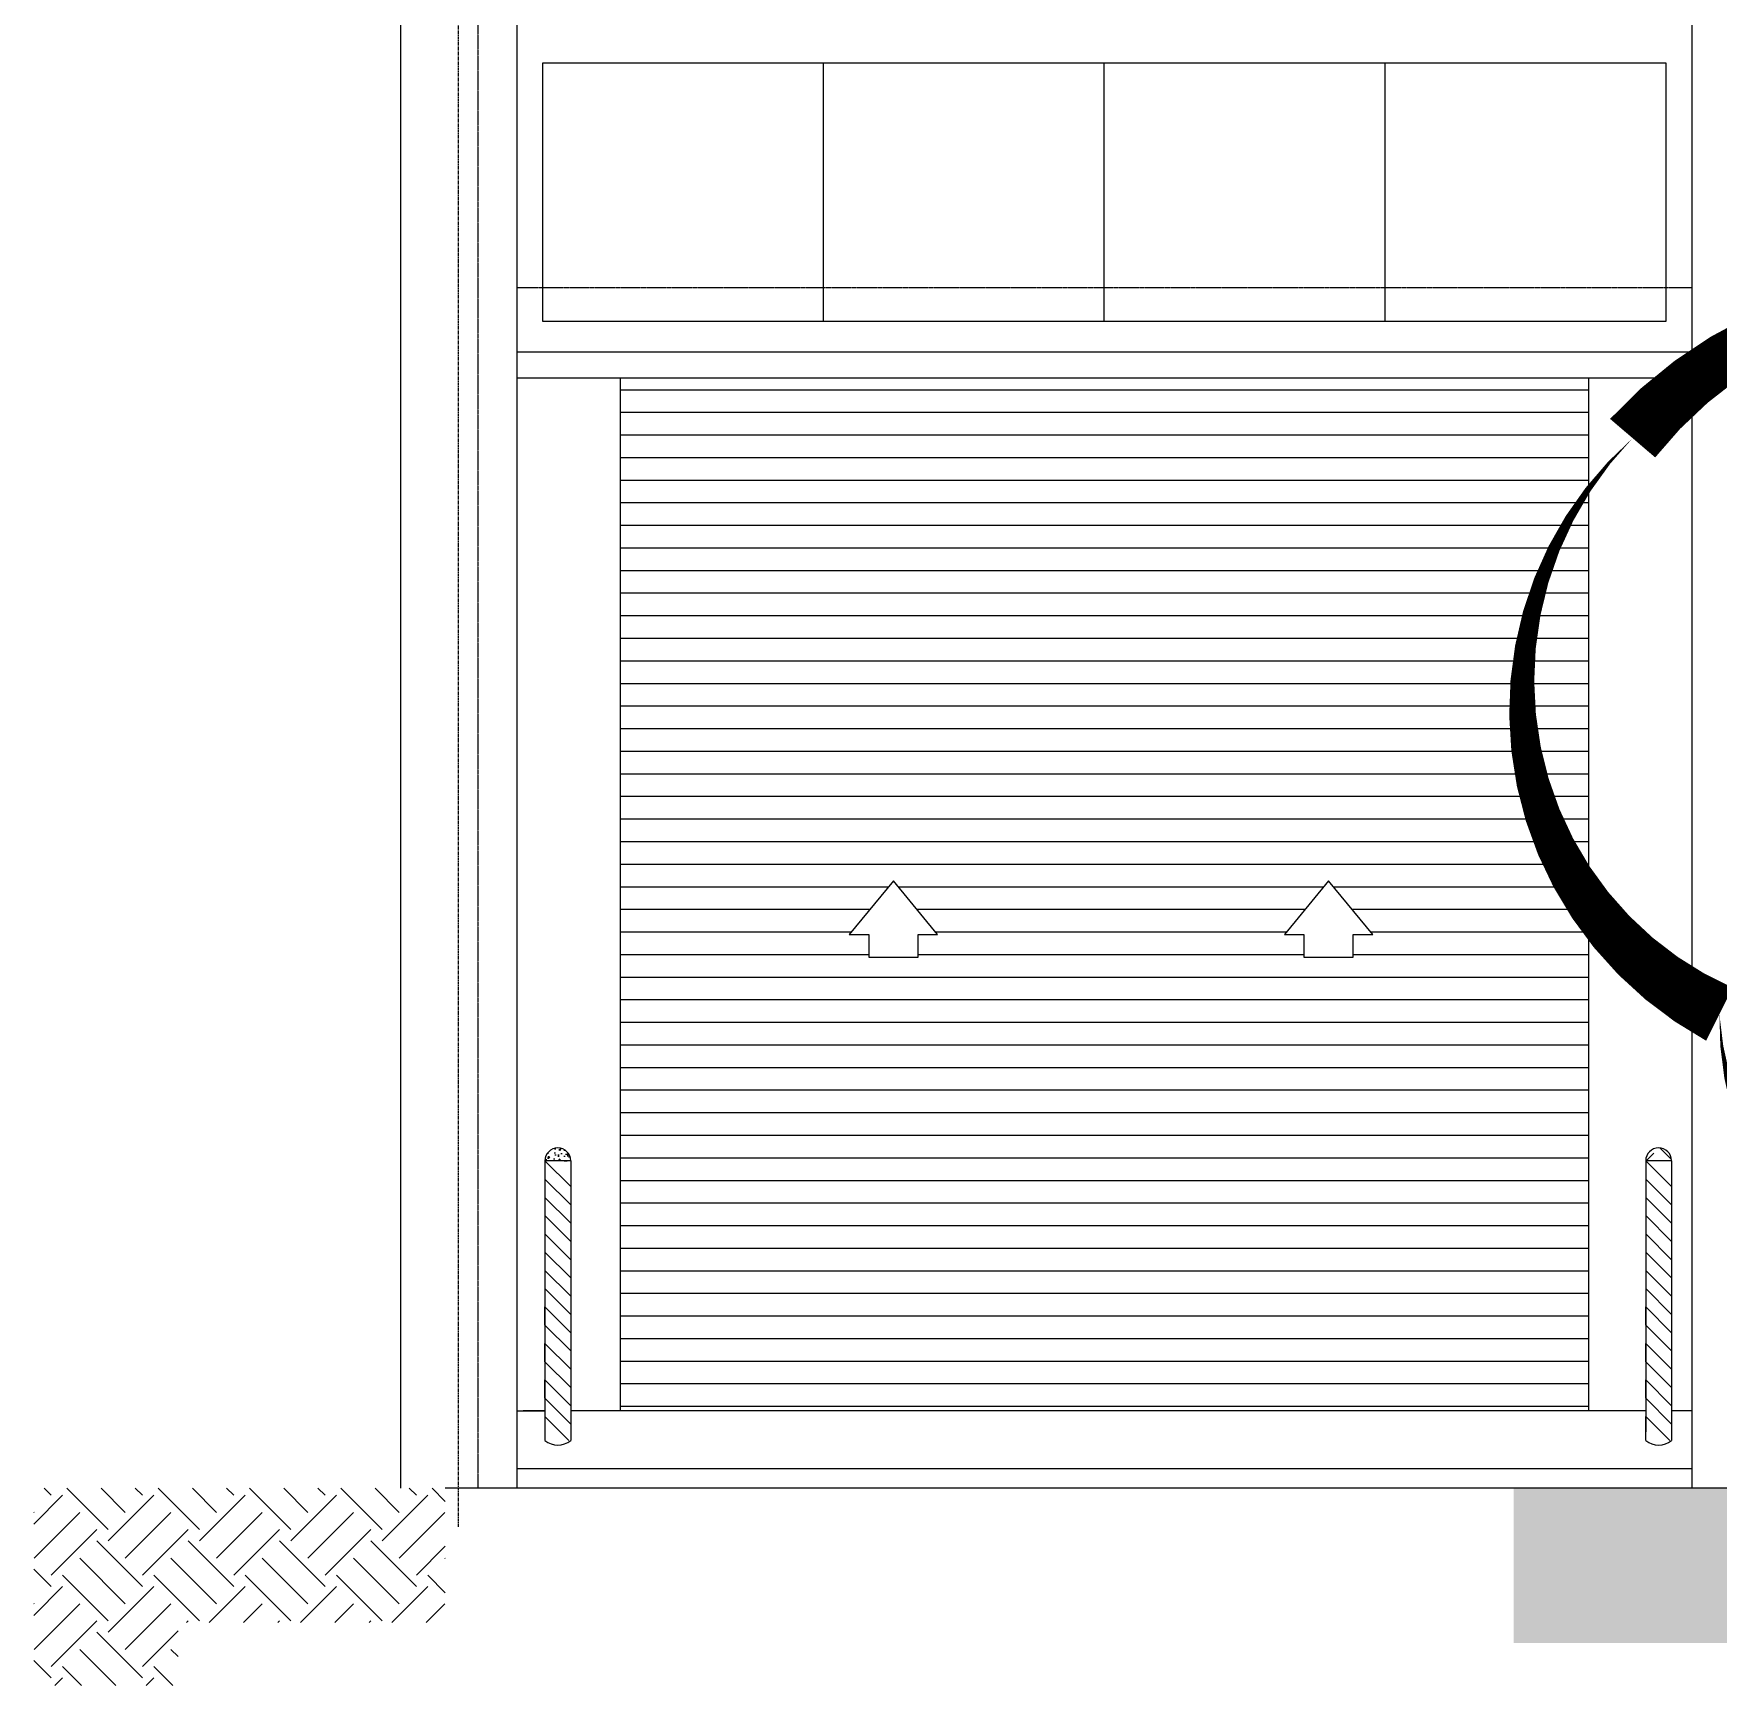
# Model space of a CAD drawing. Header units: inches. Extents: x 102027 to 175311, y -32523 to 10797.
# Drawn here: x 116493 to 123015, y -7197 to -761 of the extents above; entities that cross this region are included whole.
import ezdxf

# ---------------------------------------------------------------- set-up
doc = ezdxf.new("R2010")
doc.units = ezdxf.units.IN
doc.header["$MEASUREMENT"] = 0
doc.linetypes.add('CENTER', pattern=[2, 1.25, -0.25, 0.25, -0.25])
doc.linetypes.add('HIDDEN', pattern=[0.375, 0.25, -0.125])
doc.layers.add('M-CLOUD', color=2, linetype='Continuous')
doc.layers.add('M-X-BKGD', color=8, linetype='Continuous')

msp = doc.modelspace()

# ---------------------------------------------------------------- hatches: boundary and pattern name
at = {"layer": 'M-X-BKGD', "lineweight": 0}
h = msp.add_hatch(dxfattribs=at)
h.set_pattern_fill('ANSI31', color=8, scale=700, angle=135, style=0)
h.set_pattern_definition([(180, (105990.57, -24452.46), (-1e-14, -87.5), [])])
h.paths.add_polyline_path([(122512.6, -2094.8), (118762.6, -2094.8), (118762.6, -6094.8), (122512.6, -6094.8)])
h.paths.add_polyline_path([(121505.9, -4041.9), (121676.9, -4249.6), (121601.1, -4249.6), (121601.1, -4338), (121410.6, -4338), (121410.6, -4249.6), (121334.8, -4249.6)], flags=16)
h.paths.add_polyline_path([(119992.4, -4249.6), (119916.7, -4249.6), (119916.7, -4338), (119726.1, -4338), (119726.1, -4249.6), (119650.4, -4249.6), (119821.4, -4041.9)], flags=16)
at = {"layer": 'M-X-BKGD'}
h = msp.add_hatch(dxfattribs=at)
h.set_pattern_fill('AR-CONC', color=8, scale=7, style=0)
h.set_pattern_definition([(130, (129834.885, -315.316), (-50.20821, -4.39265), [5.25, -57.75]), (185, (129834.885, -315.316), (9.7126, 52.65345), [4.2, -46.2]), (79.5486, (129830.7, -315.68), (-40.49566, 48.26077), [4.46181, -49.07995]), (133.8158, (129834.885, -301.316), (-74.70687, -11.58633), [7.875, -86.625]), (83.3644, (129828.66, -302.28), (-65.4264, 68.18825), [6.6927, -73.6199]), (188.8158, (129834.885, -301.316), (-65.42634, 68.1883), [6.3, -69.3]), (159, (129827.885, -304.816), (-41.7835, -28.18332), [5.25, -57.75]), (214, (129827.885, -304.816), (-17.03207, 50.7605), [4.2, -46.2]), (108.5486, (129824.403, -307.164), (-58.81558, 22.57713), [4.46181, -49.07995]), (142.5, (129834.885, -315.316), (-0.85119, 23.30257), [0, -45.64, 0, -46.9, 0, -46.375]), (172.5, (129834.885, -315.316), (-18.41487, 27.60882), [0, -26.74, 0, -44.59, 0, -17.675]), (212.5, (129850.495, -315.316), (-37.36757, -1.57884), [0, -17.5, 0, -54.6, 0, -72.45]), (222.5, (129857.495, -315.316), (-40.82303, 7.00735), [0, -22.75, 0, -36.26, 0, -51.45])])
h.paths.add_polyline_path([(118571.9, -5126.9), (118471.9, -5126.9, -1)])
h = msp.add_hatch(dxfattribs=at)
h.set_pattern_fill('EARTH', color=8, scale=1000, angle=45, style=0)
h.set_pattern_definition([(45, (62616.54, -59147.34), (3e-14, 353.5534), [250, -250]), (45, (62550.25, -59081.05), (3e-14, 353.5534), [250, -250]), (45, (62483.96, -59014.76), (3e-14, 353.5534), [250, -250]), (135, (62483.96, -58970.56), (-353.5534, 3e-14), [250, -250]), (135, (62550.25, -58904.27), (-353.5534, 3e-14), [250, -250]), (135, (62616.54, -58837.98), (-353.5534, 3e-14), [250, -250])])
h.paths.add_polyline_path([(122833.8, -5126.9), (122733.8, -5126.9, -1)])
h = msp.add_hatch(dxfattribs=at)
h.set_pattern_fill('EARTH', color=8, scale=1000, angle=45, style=0)
h.set_pattern_definition([(45, (66355.3, -19813.48), (3e-14, 353.5534), [250, -250]), (45, (66289, -19747.19), (3e-14, 353.5534), [250, -250]), (45, (66222.72, -19680.9), (3e-14, 353.5534), [250, -250]), (135, (66222.72, -19636.7), (-353.5534, 3e-14), [250, -250]), (135, (66289, -19570.4), (-353.5534, 3e-14), [250, -250]), (135, (66355.3, -19504.12), (-353.5534, 3e-14), [250, -250])])
h.paths.add_polyline_path([(118086.3, -6394.8), (116492.6, -6394.8), (116492.6, -7159), (117051.4, -7159), (117051.4, -6915), (118086.3, -6915)])
h = msp.add_hatch(dxfattribs=at)
h.set_pattern_fill('EARTH', color=8, scale=1000, angle=45, style=0)
h.set_pattern_definition([(45, (105015.3, -19813.48), (3e-14, 353.5534), [250, -250]), (45, (104949, -19747.19), (3e-14, 353.5534), [250, -250]), (45, (104882.7, -19680.9), (3e-14, 353.5534), [250, -250]), (135, (104882.7, -19636.7), (-353.5534, 3e-14), [250, -250]), (135, (104949, -19570.4), (-353.5534, 3e-14), [250, -250]), (135, (105015.3, -19504.12), (-353.5534, 3e-14), [250, -250])])
h.paths.add_polyline_path([(138246.6, -6394.8), (122222.6, -6394.8), (122222.6, -6994.9), (125421.1, -6994.9), (125747.7, -7197.1), (133478.9, -7197.1), (133478.9, -6922), (137301, -6922), (137485.2, -7173), (138246.6, -7173)])

# ---------------------------------------------------------------- linework, layer by layer
at = {"layer": 'M-CLOUD'}
msp.add_lwpolyline([(122683.1, -2327.7, 0, 229.8, 0.520567), (123019, -4558.9, 0, 229.8, 0.520567), (124778.6, -5720.3, 0, 229.8, 0.520567), (127043.5, -5356, 0, 229.8, 0.520567), (129338.4, -5280.9, 0, 229.8, 0.520567), (131635.6, -5348.3, 0, 229.8, 0.520567), (133932.7, -5347.8, 0, 229.8, 0.520567), (136184.7, -4951.7, 0, 229.8, 0.520567), (138320.8, -4362.3, 0, 229.8, 0.520567), (136801.6, -2797.3, 0, 229.8, 0.520567), (134509.9, -2622.7, 0, 229.8, 0.520567), (132218.9, -2623, 0, 229.8, 0.520567), (129933.5, -2862.9, 0, 229.8, 0.520567), (127647.9, -2810.1, 0, 229.8, 0.520567), (125360.4, -2587.8, 0, 229.8, 0.520567)], format="xyseb", close=True, dxfattribs=at)
at = {"layer": 'M-X-BKGD', "color": 8, "linetype": 'CENTER', "ltscale": 10}
msp.add_line((118137.6, -6544.1), (118137.6, 9596.6), dxfattribs=at)
at = {"layer": 'M-X-BKGD', "color": 8}
for p, q in [((117912.6, 3455.2), (117912.6, -6394.8)), ((118362.6, 3455.2), (118362.6, -2095.2)), ((122912.6, 3455.2), (122912.6, -6094.8)), ((119550.1, -1874.8), (119550.1, -874.8)), ((120637.6, -1874.8), (120637.6, -874.8)), ((121725.1, -1874.8), (121725.1, -874.8)), ((122912.6, -1994.8), (118362.6, -1994.8)), ((118362.6, -2061.4), (118362.6, -6394.8)), ((122912.6, -2094.8), (118362.6, -2094.8)), ((118762.6, -2094.8), (118762.6, -6094.8)), ((122512.6, -2094.8), (122512.6, -6094.8)), ((122912.6, -3694.8), (122912.6, -6394.8)), ((118471.9, -5126.9), (118471.9, -6210)), ((118571.9, -5126.9), (118471.9, -5126.9)), ((118471.9, -5126.9), (118571.9, -5226.9)), ((118571.9, -5126.9), (118571.9, -6210)), ((122733.8, -5126.9), (122733.8, -6177)), ((122833.8, -5126.9), (122733.8, -5126.9)), ((122733.8, -5126.9), (122833.8, -5226.9)), ((122833.8, -5126.9), (122833.8, -6210)), ((118471.9, -5197.7), (118571.9, -5297.7)), ((122733.8, -5197.7), (122833.8, -5297.7)), ((118471.9, -5268.4), (118571.9, -5368.4)), ((122733.8, -5268.4), (122833.8, -5368.4)), ((118471.9, -5339.1), (118571.9, -5439.1)), ((122733.8, -5339.1), (122833.8, -5439.1)), ((118471.9, -5409.8), (118571.9, -5509.8)), ((122733.8, -5409.8), (122833.8, -5509.8)), ((118471.9, -5480.5), (118571.9, -5580.5)), ((122733.8, -5480.5), (122833.8, -5580.5)), ((118471.9, -5551.2), (118571.9, -5651.2)), ((122733.8, -5551.2), (122833.8, -5651.2)), ((118471.9, -5621.9), (118571.9, -5721.9)), ((122733.8, -5621.9), (122833.8, -5721.9)), ((118471.9, -5692.6), (118571.9, -5792.6)), ((122733.8, -5692.6), (122833.8, -5792.6)), ((118471.9, -5763.3), (118571.9, -5863.3)), ((122733.8, -5763.3), (122833.8, -5863.3)), ((118471.9, -5834.1), (118571.9, -5934.1)), ((118471.9, -5834.1, 0), (118571.9, -5934.1, 0)), ((122733.8, -5834.1), (122833.8, -5934.1)), ((122733.8, -5834.1, 0), (122833.8, -5934.1, 0)), ((118471.9, -5904.8), (118571.9, -6004.8)), ((118471.9, -5904.8, 0), (118571.9, -6004.8, 0)), ((122733.8, -5904.8), (122833.8, -6004.8)), ((122733.8, -5904.8, 0), (122833.8, -6004.8, 0)), ((118471.9, -5975.5), (118571.9, -6075.5)), ((118471.9, -5975.5, 0), (118571.9, -6075.5, 0)), ((122733.8, -5975.5), (122833.8, -6075.5)), ((122733.8, -5975.5, 0), (122833.8, -6075.5, 0)), ((118471.9, -6046.2), (118571.9, -6146.2)), ((118471.9, -6046.2, 0), (118571.9, -6146.2, 0)), ((122733.8, -6046.2), (122833.8, -6146.2)), ((122733.8, -6046.2, 0), (122833.8, -6146.2, 0)), ((118362.6, -6094.8), (118471.9, -6094.8)), ((118471.9, -6094.8), (118387.6, -6094.8)), ((118471.9, -6116.9), (118565, -6210)), ((122733.8, -6094.8), (118571.9, -6094.8)), ((122733.8, -6116.9), (122793.9, -6177)), ((122733.8, -6116.9), (122826.9, -6210)), ((122733.8, -6210), (122733.8, -6116.9)), ((122912.6, -6094.8), (122833.8, -6094.8)), ((122912.6, -6319.8), (118362.6, -6319.8)), ((140002.6, -6394.8), (118086.3, -6394.8))]:
    msp.add_line(p, q, dxfattribs=at)
at = {"layer": 'M-X-BKGD', "color": 8, "linetype": 'HIDDEN', "ltscale": 5}
for p, q in [((118212.6, 405.2), (118212.6, -6394.8)), ((122912.6, -1744.8), (118362.6, -1744.8))]:
    msp.add_line(p, q, dxfattribs=at)
at = {"layer": 'M-X-BKGD', "color": 8}
for points in [[(122812.6, -874.8), (118462.6, -874.8), (118462.6, -1874.8), (122812.6, -1874.8)], [(119821.4, -4041.9), (119650.4, -4249.6), (119726.1, -4249.6), (119726.1, -4338), (119916.7, -4338), (119916.7, -4249.6), (119992.4, -4249.6)], [(121505.9, -4041.9), (121334.8, -4249.6), (121410.6, -4249.6), (121410.6, -4338), (121601.1, -4338), (121601.1, -4249.6), (121676.9, -4249.6)]]:
    msp.add_lwpolyline(points, close=True, dxfattribs=at)
for points in [[(118471.9, -5692.6), (118571.9, -5792.6), (118571.9, -5863.3), (118471.9, -5763.3), (118471.9, -5692.6)], [(122733.8, -5692.6), (122833.8, -5792.6), (122833.8, -5863.3)], [(122733.8, -5763.3), (122733.8, -5692.6)]]:
    msp.add_lwpolyline(points, dxfattribs=at)
at = {"layer": 'M-X-BKGD', "color": 8, "elevation": 0}
for points in [[(118471.9, -5904.8), (118471.9, -5834.1)], [(122733.8, -5904.8), (122733.8, -5834.1)], [(118571.9, -5934.1), (118571.9, -6004.8)], [(122833.8, -5934.1), (122833.8, -5934.1), (122833.8, -6004.8)], [(118471.9, -6046.2), (118471.9, -5975.5)], [(122733.8, -6046.2), (122733.8, -5975.5)], [(118571.9, -6075.5), (118571.9, -6146.2)], [(122833.8, -6075.5), (122833.8, -6075.5), (122833.8, -6146.2)]]:
    msp.add_lwpolyline(points, dxfattribs=at)
at = {"layer": 'M-X-BKGD', "color": 8}
for centre, radius, start, end in [((118521.9, -5126.9), 50, 0, 180), ((122783.8, -5126.9), 50, 0, 180), ((118521.9, -6149.8), 78.3, 230.30943, 309.69057), ((122783.8, -6149.8), 78.3, 230.30943, 309.69057)]:
    msp.add_arc(centre, radius, start, end, dxfattribs=at)

doc.saveas('drawing.dxf')
